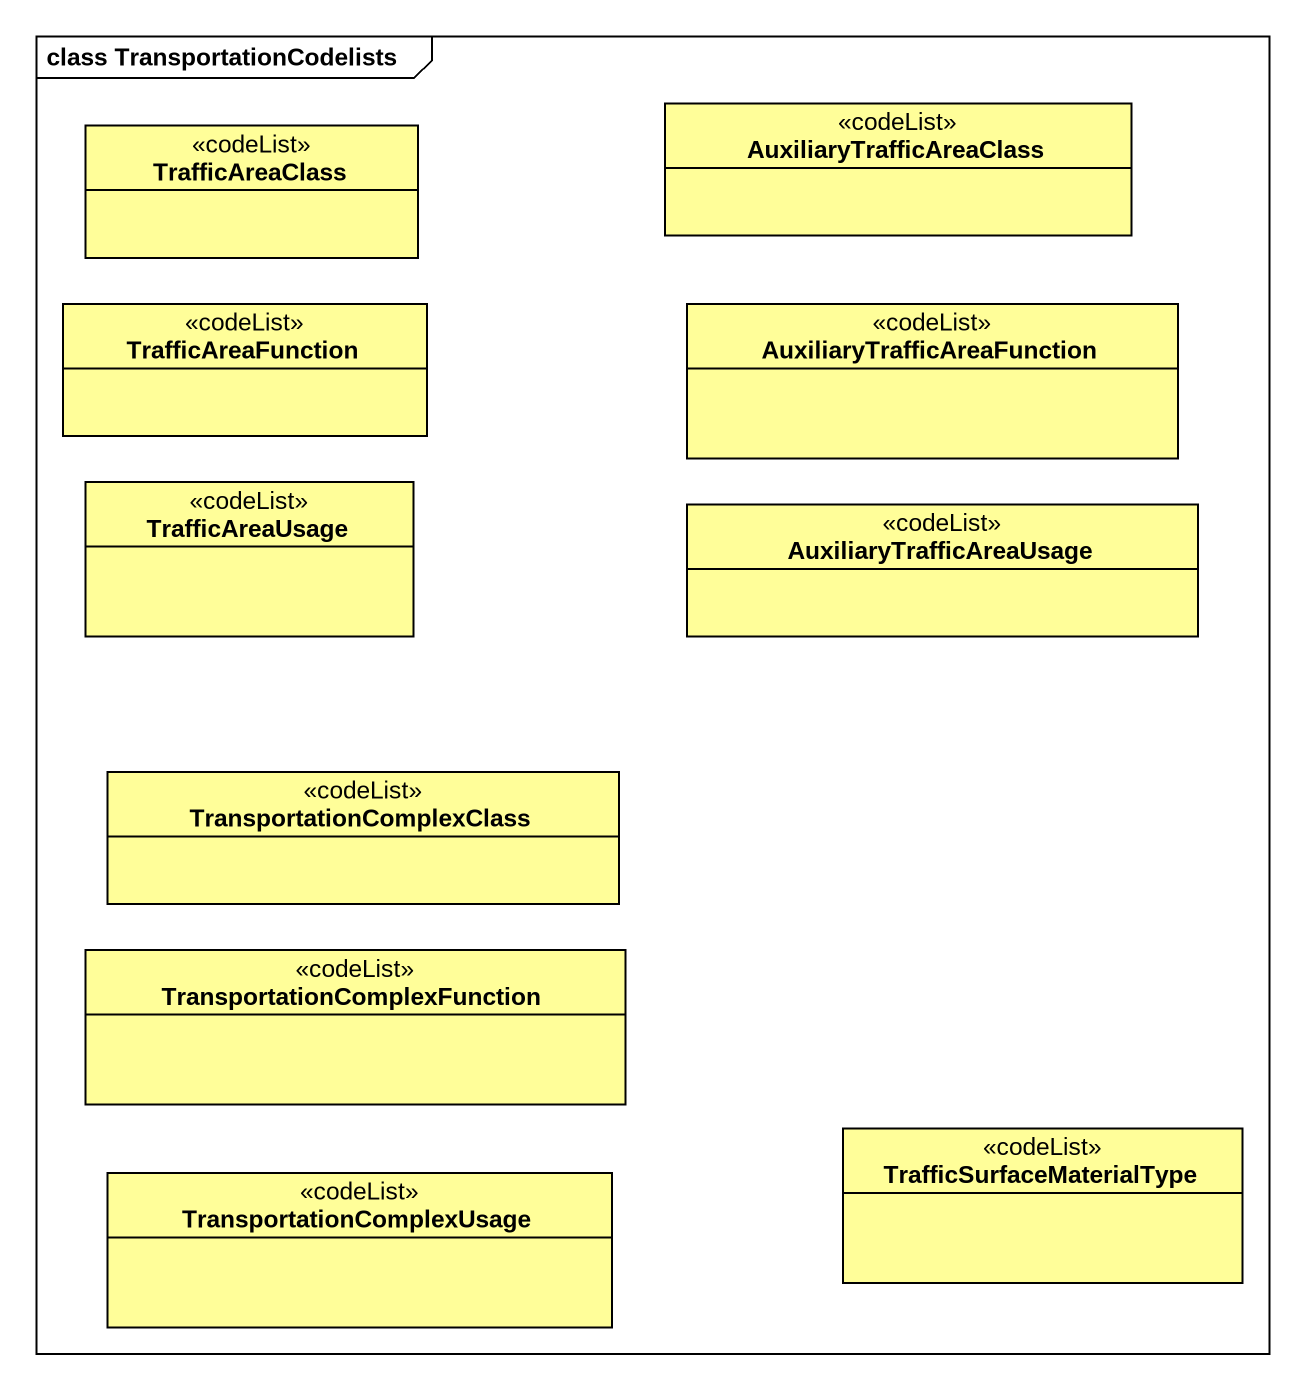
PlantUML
@startuml
mainframe class TransportationCodelists
hide circle
hide empty members
class AuxiliaryTrafficAreaClass <<codeList>> #FFFE99
class TrafficAreaClass <<codeList>> #FFFE99
class TrafficAreaFunction <<codeList>> #FFFE99
class AuxiliaryTrafficAreaFunction <<codeList>> #FFFE99
class TrafficAreaUsage <<codeList>> #FFFE99
class AuxiliaryTrafficAreaUsage <<codeList>> #FFFE99
class TransportationComplexClass <<codeList>> #FFFE99
enum "TransportationComplexFunction" as TransportationComplexFunctio <<codeList>> #FFFE99
enum TransportationComplexUsage <<codeList>> #FFFE99
enum TrafficSurfaceMaterialType <<codeList>> #FFFE99
@enduml
